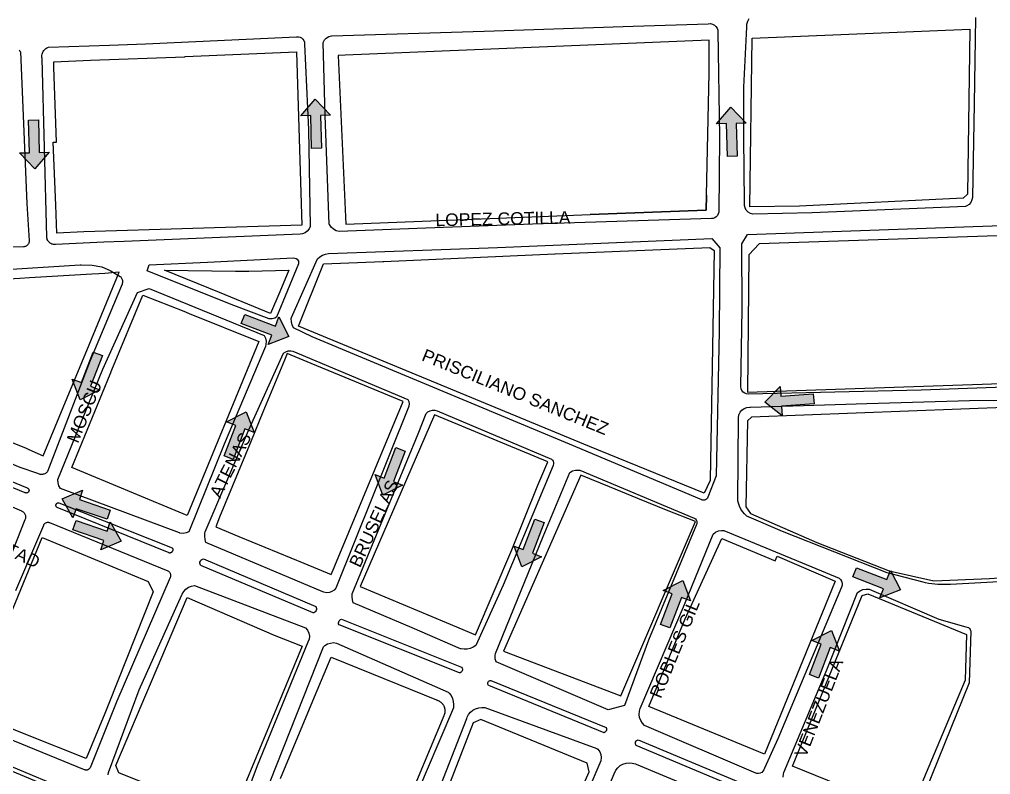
# Model space of a CAD drawing. Header units: metres. Extents: x 668617 to 675126, y 2286318 to 2293677.
# Drawn here: x 674039.1 to 674427, y 2291048.4 to 2291349.9 of the extents above; entities that cross this region are included whole.
import ezdxf

# ---------------------------------------------------------------- set-up
doc = ezdxf.new("R2010")
doc.units = ezdxf.units.M
doc.header["$MEASUREMENT"] = 0
for name, color, linetype in [('0_SENTIDO-VIAL', 30, 'Continuous'), ('DMTG-BANQUETA', 252, 'Continuous'), ('DMTG-CAMELLON', 252, 'Continuous'), ('DMTG-MANZANA', 253, 'Continuous'), ('DMTG-NOM-CALLES', 251, 'Continuous'), ('DMTG-TRAZA-BASE', 7, 'Continuous'), ('DMTG_SECCIONES_VIALES', 250, 'Continuous')]:
    doc.layers.add(name, color=color, linetype=linetype)
doc.styles.get("Standard").update_dxf_attribs({"font": 'arial.ttf'})

# ---------------------------------------------------------------- blocks, each defined once
blk = doc.blocks.new('traza_base_proyecto')
at = {"layer": '0_SENTIDO-VIAL'}
for points in [[(2599.01, -1352.87), (2598.65, -1339.81), (2594.73, -1339.91), (2600.43, -1333.22), (2606.49, -1339.59), (2602.57, -1339.7), (2602.93, -1352.76)], [(2765.06, -1356.06), (2764.7, -1342.99), (2760.78, -1343.1), (2766.48, -1336.41), (2772.54, -1342.78), (2768.62, -1342.88), (2768.98, -1355.95)], [(2489.85, -1341.44), (2490.21, -1354.5), (2494.13, -1354.4), (2488.43, -1361.09), (2482.37, -1354.72), (2486.29, -1354.61), (2485.93, -1341.55)], [(2572.33, -1419.15), (2584.53, -1423.84), (2585.94, -1420.18), (2589.92, -1428.02), (2581.71, -1431.16), (2583.12, -1427.5), (2570.92, -1422.81)], [(2515.43, -1435.62), (2510.73, -1447.82), (2514.39, -1449.23), (2506.56, -1453.21), (2503.41, -1445), (2507.07, -1446.41), (2511.77, -1434.21)], [(2799.68, -1454.84), (2786.64, -1455.75), (2786.92, -1459.66), (2779.99, -1454.25), (2786.1, -1447.93), (2786.37, -1451.84), (2799.41, -1450.93)], [(2564.03, -1475.67), (2568.72, -1463.47), (2565.06, -1462.06), (2572.9, -1458.07), (2576.04, -1466.29), (2572.38, -1464.88), (2567.69, -1477.07)], [(2636.34, -1473.7), (2631.65, -1485.9), (2635.31, -1487.31), (2627.47, -1491.29), (2624.33, -1483.08), (2627.99, -1484.49), (2632.68, -1472.29)], [(2517.32, -1500.97), (2504.96, -1496.72), (2503.68, -1500.43), (2499.42, -1492.74), (2507.51, -1489.3), (2506.23, -1493.01), (2518.59, -1497.26)], [(2691.89, -1502.29), (2687.2, -1514.49), (2690.86, -1515.9), (2683.02, -1519.88), (2679.88, -1511.67), (2683.54, -1513.08), (2688.23, -1500.88)], [(2504.95, -1501.43), (2517.31, -1505.68), (2518.59, -1501.97), (2522.86, -1509.66), (2514.76, -1513.1), (2516.04, -1509.39), (2503.68, -1505.14)], [(2816.6, -1520.31), (2828.8, -1525), (2830.2, -1521.34), (2834.19, -1529.18), (2825.98, -1532.32), (2827.39, -1528.66), (2815.19, -1523.97)], [(2738.38, -1542.94), (2743.07, -1530.74), (2739.41, -1529.33), (2747.25, -1525.35), (2750.39, -1533.56), (2746.73, -1532.15), (2742.04, -1544.35)], [(2797.84, -1562.94), (2802.53, -1550.75), (2798.87, -1549.34), (2806.71, -1545.35), (2809.85, -1553.56), (2806.19, -1552.16), (2801.5, -1564.35)]]:
    blk.add_hatch(color=256, dxfattribs=at).paths.add_polyline_path(points)
for points in [[(2599.01, -1352.87), (2598.65, -1339.81), (2594.73, -1339.91), (2600.43, -1333.22), (2606.49, -1339.59), (2602.57, -1339.7), (2602.93, -1352.76)], [(2765.06, -1356.06), (2764.7, -1342.99), (2760.78, -1343.1), (2766.48, -1336.41), (2772.54, -1342.78), (2768.62, -1342.88), (2768.98, -1355.95)], [(2489.85, -1341.44), (2490.21, -1354.5), (2494.13, -1354.4), (2488.43, -1361.09), (2482.37, -1354.72), (2486.29, -1354.61), (2485.93, -1341.55)], [(2572.33, -1419.15), (2584.53, -1423.84), (2585.94, -1420.18), (2589.92, -1428.02), (2581.71, -1431.16), (2583.12, -1427.5), (2570.92, -1422.81)], [(2515.43, -1435.62), (2510.73, -1447.82), (2514.39, -1449.23), (2506.56, -1453.21), (2503.41, -1445), (2507.07, -1446.41), (2511.77, -1434.21)], [(2799.68, -1454.84), (2786.64, -1455.75), (2786.92, -1459.66), (2779.99, -1454.25), (2786.1, -1447.93), (2786.37, -1451.84), (2799.41, -1450.93)], [(2564.03, -1475.67), (2568.72, -1463.47), (2565.06, -1462.06), (2572.9, -1458.07), (2576.04, -1466.29), (2572.38, -1464.88), (2567.69, -1477.07)], [(2636.34, -1473.7), (2631.65, -1485.9), (2635.31, -1487.31), (2627.47, -1491.29), (2624.33, -1483.08), (2627.99, -1484.49), (2632.68, -1472.29)], [(2517.32, -1500.97), (2504.96, -1496.72), (2503.68, -1500.43), (2499.42, -1492.74), (2507.51, -1489.3), (2506.23, -1493.01), (2518.59, -1497.26)], [(2691.89, -1502.29), (2687.2, -1514.49), (2690.86, -1515.9), (2683.02, -1519.88), (2679.88, -1511.67), (2683.54, -1513.08), (2688.23, -1500.88)], [(2504.95, -1501.43), (2517.31, -1505.68), (2518.59, -1501.97), (2522.86, -1509.66), (2514.76, -1513.1), (2516.04, -1509.39), (2503.68, -1505.14)], [(2816.6, -1520.31), (2828.8, -1525), (2830.2, -1521.34), (2834.19, -1529.18), (2825.98, -1532.32), (2827.39, -1528.66), (2815.19, -1523.97)], [(2738.38, -1542.94), (2743.07, -1530.74), (2739.41, -1529.33), (2747.25, -1525.35), (2750.39, -1533.56), (2746.73, -1532.15), (2742.04, -1544.35)], [(2797.84, -1562.94), (2802.53, -1550.75), (2798.87, -1549.34), (2806.71, -1545.35), (2809.85, -1553.56), (2806.19, -1552.16), (2801.5, -1564.35)]]:
    blk.add_lwpolyline(points, close=True, dxfattribs=at)
at = {"layer": 'DMTG-BANQUETA', "linetype": 'Continuous', "lineweight": 25}
for points in [[(2864.24, -1300.63, 0), (2863.61, -1335.13, 0), (2862.98, -1372.44, 0), (2862.76, -1373.48, 0), (2862.29, -1374.44, 0), (2861.6, -1375.25, 0), (2860.71, -1375.85, 0), (2860.26, -1376.02, 0), (2798.89, -1378.58, 0), (2775.27, -1379.19, 0), (2774.26, -1378.9, 0), (2773.36, -1378.35, 0), (2772.62, -1377.58, 0), (2772.12, -1376.65, 0), (2771.87, -1375.63, 0), (2771.89, -1374.58, 0), (2771.9, -1374.54, 0), (2771.65, -1348.65, 0), (2771.62, -1328.44, 0), (2772.8, -1304.46, 0), (2772.87, -1303.23, 0), (2773.2, -1302.06, 0), (2773.78, -1300.98, 0)], [(2482.12, -1313.54, 0), (2482.33, -1313.77, 0), (2482.51, -1314.02, 0), (2482.66, -1314.29, 0), (2482.67, -1314.3, 0), (2485.24, -1374.94, 0), (2486.12, -1389.76, 0), (2486.13, -1390.01, 0), (2486.11, -1390.26, 0), (2486.07, -1390.5, 0), (2485.99, -1390.74, 0), (2485.89, -1390.96, 0), (2485.77, -1391.18, 0), (2485.68, -1391.31, 0), (2485.51, -1391.5, 0), (2485.33, -1391.67, 0), (2485.13, -1391.82, 0), (2484.92, -1391.94, 0), (2484.69, -1392.04, 0), (2484.45, -1392.11, 0), (2484.21, -1392.16, 0), (2483.95, -1392.18, 0), (2483.94, -1392.18, 0), (2425.69, -1393.55, 0)], [(2466.4, -1401.9, 0), (2506.56, -1399.36, 0), (2506.98, -1399.35, 0), (2511.32, -1399.54, 0), (2515.15, -1400.12, 0), (2518.49, -1401.67, 0), (2522.57, -1403.98, 0), (2522.75, -1404.16, 0), (2522.94, -1404.4, 0), (2523.11, -1404.65, 0), (2523.25, -1404.93, 0), (2523.35, -1405.21, 0), (2523.37, -1405.28, 0), (2523.44, -1405.57, 0), (2523.47, -1405.88, 0), (2523.47, -1406.18, 0), (2523.43, -1406.48, 0), (2523.36, -1406.78, 0), (2523.26, -1407.06, 0), (2510.48, -1437.55, 0), (2493.48, -1481.86, 0), (2493.39, -1481.97, 0), (2493.18, -1482.22, 0), (2492.94, -1482.43, 0), (2492.68, -1482.62, 0), (2492.4, -1482.78, 0), (2492.1, -1482.9, 0), (2491.79, -1483, 0), (2491.53, -1483.05, 0), (2491.21, -1483.07, 0), (2490.88, -1483.06, 0), (2490.57, -1483.02, 0), (2490.25, -1482.93, 0), (2489.95, -1482.82, 0), (2489.67, -1482.67, 0), (2482.58, -1480.27, 0), (2443.45, -1463.91, 0)], [(2892.99, -1524.83, 0), (2854.2, -1527, 0), (2852.95, -1527.04, 0), (2851.7, -1527.04, 0), (2850.45, -1527.02, 0), (2849.2, -1526.96, 0), (2847.95, -1526.85, 0), (2846.71, -1526.71, 0), (2845.47, -1526.54, 0), (2844.24, -1526.31, 0), (2843.24, -1526.12, 0), (2828.9, -1522.27, 0), (2787.12, -1505.81, 0), (2772.87, -1499.65, 0), (2771.95, -1498.81, 0), (2771.13, -1497.87, 0), (2770.46, -1496.85, 0), (2769.9, -1495.73, 0), (2769.51, -1494.56, 0), (2769.3, -1493.56, 0), (2769.49, -1460.42, 0), (2769.69, -1459.29, 0), (2770.16, -1458.25, 0), (2770.89, -1457.37, 0), (2771.84, -1456.69, 0), (2772.91, -1456.29, 0), (2774.05, -1456.19, 0), (2774.26, -1456.21, 0), (2820.73, -1454.79, 0), (2861.82, -1453.5, 0), (2878.76, -1453.35, 0)], [(2441.25, -1479.69, 0), (2483.14, -1497.6, 0), (2483.3, -1497.68, 0), (2483.56, -1497.82, 0), (2483.8, -1497.99, 0), (2484.01, -1498.19, 0), (2484.21, -1498.41, 0), (2484.37, -1498.64, 0), (2484.51, -1498.9, 0), (2484.62, -1499.17, 0), (2484.63, -1499.19, 0), (2484.71, -1499.47, 0), (2484.75, -1499.76, 0), (2484.76, -1500.06, 0), (2484.74, -1500.35, 0), (2484.69, -1500.63, 0), (2484.61, -1500.91, 0), (2484.49, -1501.18, 0), (2473.01, -1529.95, 0)], [(2480.88, -1529.41, 0), (2492, -1503.27, 0), (2492.09, -1503.08, 0), (2492.19, -1502.91, 0), (2492.33, -1502.75, 0), (2492.47, -1502.6, 0), (2492.63, -1502.48, 0), (2492.81, -1502.37, 0), (2492.88, -1502.33, 0), (2493.07, -1502.25, 0), (2493.26, -1502.19, 0), (2493.47, -1502.16, 0), (2493.67, -1502.14, 0), (2493.87, -1502.15, 0), (2494.08, -1502.18, 0), (2494.27, -1502.24, 0), (2541.58, -1521.52, 0), (2541.78, -1521.64, 0), (2541.96, -1521.77, 0), (2542.13, -1521.93, 0), (2542.27, -1522.1, 0), (2542.4, -1522.29, 0), (2542.51, -1522.49, 0), (2542.55, -1522.59, 0), (2542.63, -1522.81, 0), (2542.67, -1523.03, 0), (2542.69, -1523.26, 0), (2542.69, -1523.49, 0), (2542.66, -1523.71, 0), (2542.6, -1523.94, 0), (2542.53, -1524.14, 0), (2521.22, -1573.55, 0), (2510.49, -1600.19, 0), (2510.38, -1600.36, 0), (2510.26, -1600.51, 0), (2510.12, -1600.65, 0), (2509.96, -1600.77, 0), (2509.79, -1600.88, 0), (2509.69, -1600.93, 0), (2509.5, -1601.01, 0), (2509.31, -1601.06, 0), (2509.11, -1601.09, 0), (2508.92, -1601.09, 0), (2508.72, -1601.08, 0), (2508.52, -1601.04, 0), (2508.34, -1600.99, 0), (2460.33, -1581.4, 0)], [(2517.74, -1602.94, 0), (2517.91, -1602.02, 0), (2530.12, -1569.04, 0), (2547.2, -1531.06, 0), (2547.29, -1530.83, 0), (2547.94, -1529.73, 0), (2548.79, -1528.81, 0), (2549.83, -1528.08, 0), (2551, -1527.6, 0), (2552.25, -1527.37, 0), (2596.54, -1544.27, 0), (2596.58, -1544.31, 0), (2597.37, -1545.25, 0), (2597.88, -1546.37, 0), (2598.1, -1547.6, 0), (2597.99, -1548.83, 0), (2597.55, -1549.98, 0), (2577.2, -1599.35, 0), (2568.32, -1623.21, 0)], [(2787.4, -1603.87, 0), (2787.48, -1602.6, 0), (2787.61, -1602.02, 0), (2804.87, -1561.06, 0), (2817.04, -1530.25, 0), (2818.08, -1529.52, 0), (2819.23, -1529.04, 0), (2820.47, -1528.79, 0), (2821.73, -1528.81, 0), (2821.77, -1528.81, 0), (2849.51, -1540.79, 0), (2860.36, -1543.88, 0), (2860.87, -1543.96, 0), (2861.35, -1544.17, 0), (2861.75, -1544.5, 0), (2862.05, -1544.92, 0), (2862.24, -1545.42, 0), (2862.28, -1545.62, 0), (2861.71, -1566.23, 0), (2841.94, -1615.02, 0)], [(2582.51, -1605.62, 0), (2603.76, -1551.81, 0), (2604.29, -1551.37, 0), (2605.36, -1550.73, 0), (2606.53, -1550.35, 0), (2607.76, -1550.21, 0), (2609, -1550.35, 0), (2653.6, -1569.92, 0), (2653.97, -1570.31, 0), (2654.71, -1571.35, 0), (2655.25, -1572.48, 0), (2655.59, -1573.71, 0), (2655.72, -1574.96, 0), (2655.62, -1576.21, 0), (2644.77, -1601.73, 0), (2625.72, -1646.62, 0)], [(2648.09, -1613.46, 0), (2660.94, -1580.44, 0), (2661.1, -1580.02, 0), (2661.7, -1578.92, 0), (2662.49, -1577.96, 0), (2663.45, -1577.17, 0), (2664.53, -1576.58, 0), (2665.73, -1576.19, 0), (2666.95, -1576.06, 0), (2668.21, -1576.13, 0), (2712.99, -1592.42, 0), (2713.34, -1592.75, 0), (2714.07, -1593.73, 0), (2714.52, -1594.87, 0), (2714.66, -1596.1, 0), (2714.5, -1597.33, 0), (2698.17, -1635.73, 0)], [(2710.13, -1625.75, 0), (2719.89, -1602.54, 0), (2720.54, -1601.13, 0), (2721.32, -1600.13, 0), (2722.26, -1599.29, 0), (2723.37, -1598.67, 0), (2724.59, -1598.29, 0), (2725.85, -1598.15, 0), (2727.11, -1598.27, 0), (2728.31, -1598.63, 0), (2728.59, -1598.75, 0), (2770.72, -1616.27, 0)]]:
    blk.add_polyline3d(points, dxfattribs=at)
for points in [[(2644.69, -1384.73, 0), (2610.05, -1386.04, 0), (2608.87, -1385.73, 0), (2607.77, -1385.15, 0), (2606.85, -1384.33, 0), (2606.15, -1383.31, 0), (2606.05, -1383.12, 0), (2604.4, -1339.69, 0), (2603.56, -1310.58, 0), (2604.11, -1309.6, 0), (2604.87, -1308.81, 0), (2605.83, -1308.23, 0), (2606.88, -1307.94, 0), (2607.14, -1307.9, 0), (2667.94, -1306.1, 0), (2727.4, -1304.02, 0), (2757.46, -1303.1, 0), (2758.3, -1303.06, 0), (2759.13, -1303.25, 0), (2759.88, -1303.63, 0), (2760.51, -1304.21, 0), (2760.98, -1304.92, 0), (2761.24, -1305.73, 0), (2761.27, -1306.21, 0), (2761.87, -1348.33, 0), (2761.61, -1378.31, 0), (2761.46, -1379.02, 0), (2761.13, -1379.67, 0), (2760.64, -1380.21, 0), (2760.04, -1380.6, 0), (2759.35, -1380.83, 0), (2758.76, -1380.88, 0), (2687.23, -1383.19, 0)], [(2496.64, -1391.27, 0), (2496.28, -1391.28, 0), (2495.92, -1391.25, 0), (2495.56, -1391.17, 0), (2495.22, -1391.06, 0), (2494.89, -1390.91, 0), (2494.58, -1390.72, 0), (2494.29, -1390.5, 0), (2494.28, -1390.49, 0), (2494.02, -1390.23, 0), (2493.79, -1389.95, 0), (2493.59, -1389.65, 0), (2493.43, -1389.32, 0), (2493.31, -1388.98, 0), (2493.22, -1388.63, 0), (2493.18, -1388.27, 0), (2493.17, -1388.26, 0), (2491.36, -1317, 0), (2491.28, -1316.58, 0), (2491.25, -1316.16, 0), (2491.27, -1315.73, 0), (2491.34, -1315.31, 0), (2491.45, -1314.9, 0), (2491.6, -1314.51, 0), (2491.76, -1314.21, 0), (2491.98, -1313.86, 0), (2492.26, -1313.53, 0), (2492.56, -1313.24, 0), (2492.9, -1312.98, 0), (2493.26, -1312.76, 0), (2493.65, -1312.58, 0), (2493.9, -1312.49, 0), (2518.26, -1311.73, 0), (2532.61, -1311.19, 0), (2593.01, -1308.4, 0), (2593.71, -1308.35, 0), (2594.38, -1308.48, 0), (2595, -1308.77, 0), (2595.52, -1309.23, 0), (2595.91, -1309.79, 0), (2596.14, -1310.44, 0), (2596.2, -1311.12, 0), (2596.19, -1311.25, 0), (2597.71, -1345.4, 0), (2598.41, -1384, 0), (2597.99, -1385.04, 0), (2597.29, -1385.92, 0), (2596.4, -1386.6, 0), (2595.37, -1387.02, 0), (2594.49, -1387.15, 0), (2524.14, -1390.04, 0), (2516.01, -1390.31, 0)], [(2842.42, -1449.37, 0), (2773.51, -1450.98, 0), (2772.74, -1450.9, 0), (2772, -1450.63, 0), (2771.37, -1450.17, 0), (2770.87, -1449.56, 0), (2770.57, -1448.85, 0), (2770.44, -1448.08, 0), (2770.44, -1448, 0), (2771.04, -1417.21, 0), (2770.89, -1390.98, 0), (2773.14, -1387.25, 0), (2874.59, -1383.62, 0), (2947.6, -1381.17, 0), (2994.13, -1379.94, 0), (2995.69, -1381.94, 0), (2995.15, -1423.38, 0), (2995.34, -1439.75, 0), (2990.67, -1444, 0), (2920.36, -1446.58, 0)], [(2755.94, -1493.33, 0), (2755.48, -1493.37, 0), (2755.01, -1493.27, 0), (2754.89, -1493.23, 0), (2701.97, -1470.98, 0), (2679.61, -1461.62, 0), (2599.28, -1428.06, 0), (2591.79, -1424.48, 0), (2591.24, -1423.35, 0), (2590.9, -1422.12, 0), (2590.87, -1420.85, 0), (2590.9, -1420.42, 0), (2601.36, -1397.02, 0), (2602.3, -1396.19, 0), (2603.39, -1395.54, 0), (2604.58, -1395.12, 0), (2605.75, -1394.9, 0), (2673.27, -1392.42, 0), (2758.83, -1388.85, 0), (2762.04, -1392.62, 0), (2761.84, -1425.85, 0), (2760.62, -1483.58, 0), (2757.28, -1492.15, 0), (2757.09, -1492.56, 0), (2756.77, -1492.92, 0), (2756.38, -1493.17, 0)], [(2583.21, -1420.96, 0), (2582.02, -1420.98, 0), (2566.86, -1415.15, 0), (2533.36, -1401.71, 0), (2534.13, -1399.35, 0), (2557.39, -1398.35, 0), (2591.7, -1396.6, 0), (2591.8, -1396.6, 0), (2592.29, -1396.65, 0), (2592.77, -1396.81, 0), (2593.19, -1397.1, 0), (2593.5, -1397.48, 0), (2593.72, -1397.94, 0), (2593.79, -1398.44, 0), (2593.75, -1398.94, 0), (2584.97, -1420.27, 0), (2584.33, -1420.62, 0)], [(2548.87, -1506.4, 0), (2547.64, -1506.58, 0), (2546.4, -1506.46, 0), (2546.19, -1506.42, 0), (2498.72, -1488.71, 0), (2498.05, -1487.63, 0), (2497.7, -1486.44, 0), (2497.65, -1485.19, 0), (2497.67, -1485.02, 0), (2515.61, -1441.06, 0), (2529.49, -1410.46, 0), (2534.07, -1408.77, 0), (2580.03, -1427.6, 0), (2580.58, -1428.69, 0), (2580.83, -1429.9, 0), (2580.77, -1431.12, 0), (2580.52, -1432.02, 0), (2564.12, -1471, 0), (2550.02, -1505.96, 0)], [(2606.09, -1530.21, 0), (2605, -1530.27, 0), (2603.9, -1530.08, 0), (2603.52, -1529.92, 0), (2556.79, -1510.19, 0), (2556.51, -1508.98, 0), (2556.37, -1507.75, 0), (2556.37, -1506.5, 0), (2556.42, -1505.94, 0), (2573.73, -1465.54, 0), (2587.75, -1434.63, 0), (2588.65, -1434.06, 0), (2589.67, -1433.73, 0), (2590.75, -1433.69, 0), (2591.45, -1433.81, 0), (2637.5, -1453.1, 0), (2637.85, -1453.96, 0), (2637.99, -1454.87, 0), (2637.87, -1455.79, 0), (2637.75, -1456.17, 0), (2608.73, -1528.4, 0), (2608.02, -1529.23, 0), (2607.12, -1529.85, 0)], [(2661.15, -1552.77, 0), (2659.91, -1552.83, 0), (2658.7, -1552.67, 0), (2658.53, -1552.62, 0), (2639.13, -1544.31, 0), (2615.66, -1534.37, 0), (2615.33, -1533.17, 0), (2615.14, -1531.94, 0), (2615.14, -1530.71, 0), (2615.14, -1530.69, 0), (2641.62, -1466.81, 0), (2644.79, -1458.77, 0), (2645.49, -1458.08, 0), (2646.34, -1457.6, 0), (2647.27, -1457.37, 0), (2648.25, -1457.37, 0), (2649.15, -1457.62, 0), (2694.82, -1476.98, 0), (2695.19, -1477.33, 0), (2695.47, -1477.77, 0), (2695.62, -1478.27, 0), (2695.62, -1478.79, 0), (2695.5, -1479.29, 0), (2695.44, -1479.48, 0), (2675.55, -1527.19, 0), (2664.54, -1551.35, 0), (2663.5, -1552.02, 0), (2662.37, -1552.5, 0)], [(2723.92, -1575.27, 0), (2717.46, -1577, 0), (2672.7, -1557.88, 0), (2672.35, -1556.67, 0), (2672.33, -1555.4, 0), (2672.5, -1554.5, 0), (2691.49, -1507.83, 0), (2702.1, -1482.33, 0), (2703.16, -1481.67, 0), (2704.39, -1481.33, 0), (2705.65, -1481.31, 0), (2706.1, -1481.37, 0), (2751.87, -1500.48, 0), (2752.3, -1500.79, 0), (2752.63, -1501.21, 0), (2752.85, -1501.71, 0), (2752.91, -1502.23, 0), (2752.85, -1502.75, 0), (2752.74, -1503.08, 0), (2733.51, -1549.17, 0)], [(2778.2, -1602.35, 0), (2777.53, -1602.5, 0), (2776.86, -1602.48, 0), (2776.47, -1602.37, 0), (2731.97, -1583.27, 0), (2731.12, -1582.35, 0), (2730.47, -1581.29, 0), (2730.04, -1580.12, 0), (2729.87, -1578.87, 0), (2729.95, -1577.62, 0), (2730.25, -1576.46, 0), (2747.99, -1534.92, 0), (2759.41, -1506.96, 0), (2760.38, -1506.15, 0), (2761.51, -1505.62, 0), (2762.75, -1505.4, 0), (2763.7, -1505.44, 0), (2798.87, -1520, 0), (2809.71, -1524.4, 0), (2810.27, -1524.98, 0), (2810.67, -1525.69, 0), (2810.88, -1526.48, 0), (2810.88, -1527.29, 0), (2810.67, -1528.06, 0), (2810.67, -1528.08, 0), (2785.28, -1588.67, 0), (2779.84, -1600.33, 0), (2779.64, -1600.98, 0), (2779.27, -1601.56, 0), (2778.78, -1602.02, 0)]]:
    blk.add_polyline3d(points, close=True, dxfattribs=at)
at = {"layer": 'DMTG-CAMELLON', "linetype": 'Continuous', "lineweight": 25}
for points in [[(2447.71, -1472.98, 0), (2485.4, -1488.43, 0), (2485.47, -1488.45, 0), (2485.57, -1488.5, 0), (2485.67, -1488.57, 0), (2485.76, -1488.64, 0), (2485.84, -1488.72, 0), (2485.92, -1488.81, 0), (2485.98, -1488.91, 0), (2486.03, -1489.02, 0), (2486.07, -1489.13, 0), (2486.1, -1489.24, 0), (2486.11, -1489.35, 0), (2486.11, -1489.47, 0), (2486.1, -1489.59, 0), (2486.07, -1489.7, 0), (2486.03, -1489.81, 0), (2485.98, -1489.92, 0), (2485.92, -1490.01, 0), (2485.85, -1490.11, 0), (2485.77, -1490.19, 0), (2485.68, -1490.26, 0), (2485.58, -1490.32, 0), (2485.47, -1490.38, 0), (2485.36, -1490.41, 0), (2485.25, -1490.44, 0), (2485.13, -1490.45, 0), (2485.02, -1490.46, 0), (2484.9, -1490.44, 0), (2484.79, -1490.42, 0), (2484.68, -1490.38, 0), (2484.57, -1490.33, 0), (2446.53, -1474.81, 0)], [(2467.03, -1594.65, 0), (2513.34, -1614, 0), (2562.02, -1634.06, 0), (2562.16, -1634.25, 0), (2562.26, -1634.44, 0), (2562.29, -1634.67, 0), (2562.27, -1634.9, 0), (2562.2, -1635.1, 0), (2562.07, -1635.29, 0), (2561.89, -1635.44, 0), (2561.7, -1635.52, 0), (2561.47, -1635.56, 0), (2561.4, -1635.56, 0), (2512.72, -1615.5, 0), (2498, -1609.39, 0), (2451.23, -1589.95, 0)]]:
    blk.add_polyline3d(points, dxfattribs=at)
for points in [[(2542.3, -1514.42, 0), (2542.15, -1514.42, 0), (2542.05, -1514.41, 0), (2497.41, -1496.26, 0), (2497.32, -1496.21, 0), (2497.22, -1496.14, 0), (2497.14, -1496.07, 0), (2497.07, -1495.99, 0), (2497, -1495.89, 0), (2496.94, -1495.8, 0), (2496.9, -1495.69, 0), (2496.87, -1495.59, 0), (2496.85, -1495.48, 0), (2496.85, -1495.37, 0), (2496.85, -1495.25, 0), (2496.87, -1495.14, 0), (2496.9, -1495.04, 0), (2496.94, -1494.93, 0), (2496.97, -1494.87, 0), (2497.03, -1494.78, 0), (2497.1, -1494.69, 0), (2497.18, -1494.61, 0), (2497.27, -1494.55, 0), (2497.36, -1494.49, 0), (2497.47, -1494.44, 0), (2497.57, -1494.4, 0), (2497.68, -1494.38, 0), (2497.79, -1494.37, 0), (2497.9, -1494.37, 0), (2498.02, -1494.38, 0), (2498.09, -1494.4, 0), (2543.3, -1512.31, 0), (2543.38, -1512.44, 0), (2543.45, -1512.57, 0), (2543.5, -1512.71, 0), (2543.53, -1512.86, 0), (2543.55, -1513, 0), (2543.55, -1513.15, 0), (2543.54, -1513.3, 0), (2543.51, -1513.45, 0), (2543.5, -1513.47, 0), (2543.45, -1513.61, 0), (2543.39, -1513.74, 0), (2543.31, -1513.87, 0), (2543.22, -1513.99, 0), (2543.11, -1514.09, 0), (2542.98, -1514.18, 0), (2542.87, -1514.26, 0), (2542.73, -1514.33, 0), (2542.59, -1514.37, 0), (2542.45, -1514.41, 0)], [(2599.87, -1538.27, 0), (2599.58, -1538.33, 0), (2554.76, -1519.38, 0), (2554.63, -1519.21, 0), (2554.47, -1518.85, 0), (2554.38, -1518.44, 0), (2554.41, -1518.04, 0), (2554.55, -1517.65, 0), (2554.78, -1517.31, 0), (2555.1, -1517.04, 0), (2555.47, -1516.85, 0), (2555.87, -1516.79, 0), (2600.69, -1535.73, 0), (2600.88, -1536.12, 0), (2600.98, -1536.54, 0), (2600.96, -1536.98, 0), (2600.83, -1537.4, 0), (2600.59, -1537.77, 0), (2600.26, -1538.06, 0)], [(2658.36, -1562.21, 0), (2658.01, -1562.31, 0), (2610, -1543.12, 0), (2609.95, -1543.06, 0), (2609.8, -1542.69, 0), (2609.75, -1542.29, 0), (2609.82, -1541.9, 0), (2609.98, -1541.54, 0), (2610.23, -1541.23, 0), (2610.53, -1541, 0), (2610.9, -1540.85, 0), (2658.92, -1560.04, 0), (2659.12, -1560.35, 0), (2659.22, -1560.71, 0), (2659.22, -1561.08, 0), (2659.12, -1561.44, 0), (2658.95, -1561.75, 0), (2658.7, -1562.02, 0)], [(2716.02, -1586.08, 0), (2715.8, -1586.17, 0), (2669.75, -1567.37, 0), (2669.71, -1567.33, 0), (2669.51, -1567.08, 0), (2669.4, -1566.79, 0), (2669.37, -1566.48, 0), (2669.41, -1566.17, 0), (2669.53, -1565.9, 0), (2669.74, -1565.65, 0), (2669.99, -1565.46, 0), (2670.26, -1565.35, 0), (2670.58, -1565.31, 0), (2716.63, -1584.13, 0), (2716.76, -1584.48, 0), (2716.8, -1584.87, 0), (2716.74, -1585.23, 0), (2716.58, -1585.58, 0), (2716.34, -1585.87, 0)], [(2773.03, -1609.67, 0), (2772.74, -1609.71, 0), (2728.58, -1591.23, 0), (2728.45, -1591, 0), (2728.34, -1590.65, 0), (2728.33, -1590.29, 0), (2728.4, -1589.92, 0), (2728.59, -1589.6, 0), (2728.84, -1589.33, 0), (2729.14, -1589.15, 0), (2729.49, -1589.04, 0), (2773.65, -1607.5, 0), (2773.86, -1607.77, 0), (2773.98, -1608.1, 0), (2774.01, -1608.42, 0), (2773.97, -1608.77, 0), (2773.84, -1609.08, 0), (2773.62, -1609.33, 0), (2773.35, -1609.54, 0)]]:
    blk.add_polyline3d(points, close=True, dxfattribs=at)
at = {"layer": 'DMTG-MANZANA', "color": 8, "linetype": 'Continuous', "lineweight": 25}
for p, q in [((2775.03, -1308.94), (2861.99, -1305.34)), ((2759.02, -1440.06), (2758.23, -1485.25))]:
    blk.add_line(p, q, dxfattribs=at)
at = {"layer": 'DMTG-MANZANA', "linetype": 'Continuous', "lineweight": 25}
for points in [[(2775.03, -1308.94, 0), (2861.99, -1305.34, 0), (2861.05, -1371.22, 0), (2859.22, -1372.81, 0), (2793.91, -1375.92, 0), (2774.04, -1376.22, 0)], [(2775.03, -1308.94, 0), (2861.99, -1305.34, 0), (2861.05, -1371.22, 0), (2859.22, -1372.81, 0), (2793.91, -1375.92, 0), (2774.04, -1376.22, 0)], [(2612.37, -1315.69, 0), (2609.56, -1315.81, 0), (2612.73, -1383.07, 0), (2663.49, -1381.15, 0), (2710.22, -1379.33, 0), (2756.65, -1377.53, 0), (2756.77, -1371.59, 0), (2757.75, -1322.84, 0), (2757.82, -1309.66, 0)], [(2612.37, -1315.69, 0), (2609.56, -1315.81, 0), (2612.73, -1383.07, 0), (2663.49, -1381.15, 0), (2710.22, -1379.33, 0), (2756.65, -1377.53, 0), (2756.77, -1371.59, 0), (2757.75, -1322.84, 0), (2757.82, -1309.66, 0)], [(2548.46, -1316.26, 0), (2592.95, -1314.28, 0), (2595.14, -1383.53, 0), (2507.99, -1386.21, 0), (2497.21, -1386.74, 0), (2496.81, -1375.56, 0), (2495.81, -1350.4, 0), (2497.15, -1350.33, 0), (2496.09, -1320.47, 0), (2496.01, -1318.29, 0), (2510.61, -1317.69, 0), (2548.36, -1316.27, 0)], [(2548.46, -1316.26, 0), (2592.95, -1314.28, 0), (2595.14, -1383.53, 0), (2507.99, -1386.21, 0), (2497.21, -1386.74, 0), (2496.81, -1375.56, 0), (2495.81, -1350.4, 0), (2497.15, -1350.33, 0), (2496.09, -1320.47, 0), (2496.01, -1318.29, 0), (2510.61, -1317.69, 0), (2548.36, -1316.27, 0)], [(2866.91, -1447, 0), (2989.76, -1442.64, 0), (2993.22, -1438.97, 0), (2993.28, -1385.35, 0), (2993.26, -1384.91, 0), (2993.16, -1384.48, 0), (2992.97, -1384.09, 0), (2992.71, -1383.74, 0), (2992.37, -1383.45, 0), (2991.99, -1383.23, 0), (2991.57, -1383.1, 0), (2991.14, -1383.06, 0), (2944.43, -1385.23, 0), (2944.32, -1412.33, 0), (2940.48, -1412.25, 0), (2941.25, -1385.02, 0), (2876.85, -1387.6, 0), (2777.76, -1390.96, 0), (2773.61, -1395.32, 0), (2773.09, -1450.22, 0)], [(2866.91, -1447, 0), (2989.76, -1442.64, 0), (2993.22, -1438.97, 0), (2993.28, -1385.35, 0), (2993.26, -1384.91, 0), (2993.16, -1384.48, 0), (2992.97, -1384.09, 0), (2992.71, -1383.74, 0), (2992.37, -1383.45, 0), (2991.99, -1383.23, 0), (2991.57, -1383.1, 0), (2991.14, -1383.06, 0), (2944.43, -1385.23, 0), (2944.32, -1412.33, 0), (2940.48, -1412.25, 0), (2941.25, -1385.02, 0), (2876.85, -1387.6, 0), (2777.76, -1390.96, 0), (2773.61, -1395.32, 0), (2773.09, -1450.22, 0)], [(2696.33, -1394.92, 0), (2758.05, -1392.5, 0), (2759.83, -1393.65, 0), (2759.02, -1440.06, 0), (2758.23, -1485.25, 0), (2758.22, -1485.48, 0), (2755.79, -1490.56, 0), (2709.98, -1471.88, 0), (2593.77, -1423.8, 0), (2603.79, -1399.02, 0), (2627.49, -1398.01, 0), (2627.83, -1397.99, 0), (2696.2, -1394.93, 0)], [(2696.33, -1394.92, 0), (2758.05, -1392.5, 0), (2759.83, -1393.65, 0), (2759.02, -1440.06, 0), (2758.23, -1485.25, 0), (2758.22, -1485.48, 0), (2755.79, -1490.56, 0), (2709.98, -1471.88, 0), (2593.77, -1423.8, 0), (2603.79, -1399.02, 0), (2627.49, -1398.01, 0), (2627.83, -1397.99, 0), (2696.2, -1394.93, 0)], [(2486.27, -1404.62, 0), (2482.43, -1404.86, 0), (2466.87, -1405.73, 0), (2461.93, -1418.42, 0), (2461.82, -1418.69, 0), (2445.78, -1456.61, 0), (2469.32, -1466.2, 0), (2478.11, -1469.78, 0), (2485.01, -1472.59, 0), (2486.09, -1473.05, 0), (2491.83, -1475.57, 0), (2501.4, -1452.5, 0), (2510.12, -1431.35, 0), (2522.12, -1402.25, 0), (2516.41, -1402.83, 0), (2513.97, -1402.94, 0), (2511.23, -1403.09, 0)], [(2486.27, -1404.62, 0), (2482.43, -1404.86, 0), (2466.87, -1405.73, 0), (2461.93, -1418.42, 0), (2461.82, -1418.69, 0), (2445.78, -1456.61, 0), (2469.32, -1466.2, 0), (2478.11, -1469.78, 0), (2485.01, -1472.59, 0), (2486.09, -1473.05, 0), (2491.83, -1475.57, 0), (2501.4, -1452.5, 0), (2510.12, -1431.35, 0), (2522.12, -1402.25, 0), (2516.41, -1402.83, 0), (2513.97, -1402.94, 0), (2511.23, -1403.09, 0)], [(2586.25, -1410.16, 0), (2582.62, -1418.77, 0), (2562.15, -1410.37, 0), (2540.17, -1401.49, 0), (2568.61, -1401.92, 0), (2573.71, -1401.86, 0), (2573.92, -1401.85, 0), (2589.93, -1401.44, 0)], [(2586.25, -1410.16, 0), (2582.62, -1418.77, 0), (2562.15, -1410.37, 0), (2540.17, -1401.49, 0), (2568.61, -1401.92, 0), (2573.71, -1401.86, 0), (2573.92, -1401.85, 0), (2589.93, -1401.44, 0)], [(2518.5, -1443.04, 0), (2519.24, -1441.33, 0), (2531.63, -1411.42, 0), (2547.95, -1417.91, 0), (2550.14, -1418.79, 0), (2577.94, -1429.99, 0), (2549.28, -1499.44, 0), (2503.17, -1480.27, 0)], [(2518.5, -1443.04, 0), (2519.24, -1441.33, 0), (2531.63, -1411.42, 0), (2547.95, -1417.91, 0), (2550.14, -1418.79, 0), (2577.94, -1429.99, 0), (2549.28, -1499.44, 0), (2503.17, -1480.27, 0)], [(2574.82, -1469.6, 0), (2562.23, -1500.13, 0), (2560.73, -1503.98, 0), (2569.96, -1507.78, 0), (2595.92, -1518.47, 0), (2606.86, -1523, 0), (2608.01, -1520.24, 0), (2608.32, -1519.5, 0), (2635.63, -1453.99, 0), (2610.09, -1443.41, 0), (2598.84, -1438.75, 0), (2589.18, -1434.75, 0), (2588.12, -1437.48, 0), (2584.15, -1447, 0), (2579.55, -1458.15, 0)], [(2574.82, -1469.6, 0), (2562.23, -1500.13, 0), (2560.73, -1503.98, 0), (2569.96, -1507.78, 0), (2595.92, -1518.47, 0), (2606.86, -1523, 0), (2608.01, -1520.24, 0), (2608.32, -1519.5, 0), (2635.63, -1453.99, 0), (2610.09, -1443.41, 0), (2598.84, -1438.75, 0), (2589.18, -1434.75, 0), (2588.12, -1437.48, 0), (2584.15, -1447, 0), (2579.55, -1458.15, 0)], [(2772.45, -1495.92, 0), (2774.36, -1498.68, 0), (2800.8, -1510.17, 0), (2829.73, -1521.54, 0), (2847.6, -1525.5, 0), (2869.73, -1524.56, 0), (2890.29, -1523.25, 0), (2892.73, -1519.96, 0), (2879.27, -1456.2, 0), (2774.7, -1460.14, 0), (2773.07, -1461.62, 0)], [(2772.45, -1495.92, 0), (2774.36, -1498.68, 0), (2800.8, -1510.17, 0), (2829.73, -1521.54, 0), (2847.6, -1525.5, 0), (2869.73, -1524.56, 0), (2890.29, -1523.25, 0), (2892.73, -1519.96, 0), (2879.27, -1456.2, 0), (2774.7, -1460.14, 0), (2773.07, -1461.62, 0)], [(2618.43, -1527.84, 0), (2652.76, -1542.17, 0), (2664.52, -1547.06, 0), (2679.02, -1513.17, 0), (2689.4, -1487.28, 0), (2693.4, -1478.02, 0), (2648.14, -1459.26, 0)], [(2618.43, -1527.84, 0), (2652.76, -1542.17, 0), (2664.52, -1547.06, 0), (2679.02, -1513.17, 0), (2689.4, -1487.28, 0), (2693.4, -1478.02, 0), (2648.14, -1459.26, 0)], [(2752.3, -1501.8, 0), (2740.81, -1497.29, 0), (2729.35, -1492.7, 0), (2717.93, -1488.04, 0), (2706.53, -1483.31, 0), (2675.64, -1553.56, 0), (2722.46, -1571.46, 0)], [(2752.3, -1501.8, 0), (2740.81, -1497.29, 0), (2729.35, -1492.7, 0), (2717.93, -1488.04, 0), (2706.53, -1483.31, 0), (2675.64, -1553.56, 0), (2722.46, -1571.46, 0)], [(2484.85, -1586.81, 0), (2462.64, -1577.92, 0), (2491.38, -1508.21, 0), (2533.77, -1525.77, 0), (2535.67, -1529.94, 0), (2518.04, -1574.53, 0), (2516.37, -1578.55, 0), (2508.92, -1596.44, 0)], [(2484.85, -1586.81, 0), (2462.64, -1577.92, 0), (2491.38, -1508.21, 0), (2533.77, -1525.77, 0), (2535.67, -1529.94, 0), (2518.04, -1574.53, 0), (2516.37, -1578.55, 0), (2508.92, -1596.44, 0)], [(2733.71, -1575.76, 0), (2748.21, -1540.66, 0), (2762.83, -1508.58, 0), (2784.19, -1517.48, 0), (2785.01, -1515.72, 0), (2808.11, -1525.68, 0), (2779.84, -1594.74, 0)], [(2733.71, -1575.76, 0), (2748.21, -1540.66, 0), (2762.83, -1508.58, 0), (2784.19, -1517.48, 0), (2785.01, -1515.72, 0), (2808.11, -1525.68, 0), (2779.84, -1594.74, 0)], [(2584.04, -1547.17, 0), (2595.27, -1551.55, 0), (2587.23, -1570.92, 0), (2571.67, -1608.41, 0), (2566.35, -1619.94, 0), (2562.41, -1618.37, 0), (2521.93, -1602.24, 0), (2520.84, -1599.29, 0), (2549.27, -1532.24, 0)], [(2584.04, -1547.17, 0), (2595.27, -1551.55, 0), (2587.23, -1570.92, 0), (2571.67, -1608.41, 0), (2566.35, -1619.94, 0), (2562.41, -1618.37, 0), (2521.93, -1602.24, 0), (2520.84, -1599.29, 0), (2549.27, -1532.24, 0)], [(2818.96, -1531.4, 0), (2821.13, -1530.74, 0), (2860.66, -1546.89, 0), (2860, -1565.21, 0), (2838.43, -1616.47, 0), (2833.43, -1616.67, 0), (2791.03, -1599.51, 0)], [(2818.96, -1531.4, 0), (2821.13, -1530.74, 0), (2860.66, -1546.89, 0), (2860, -1565.21, 0), (2838.43, -1616.47, 0), (2833.43, -1616.67, 0), (2791.03, -1599.51, 0)], [(2680.75, -1667.71, 0), (2709.91, -1601.79, 0), (2709.02, -1598.27, 0), (2666.62, -1580.92, 0), (2663.55, -1582.26, 0), (2637.26, -1649.83, 0)], [(2680.75, -1667.71, 0), (2709.91, -1601.79, 0), (2709.02, -1598.27, 0), (2666.62, -1580.92, 0), (2663.55, -1582.26, 0), (2637.26, -1649.83, 0)]]:
    blk.add_polyline3d(points, close=True, dxfattribs=at)
for points in [[(2756.77, -1371.59, 0), (2756.65, -1377.53, 0), (2710.22, -1379.33, 0)], [(2627.49, -1398.01, 0), (2627.83, -1397.99, 0), (2696.2, -1394.93, 0), (2696.33, -1394.92, 0)], [(2461.93, -1418.42, 0), (2461.82, -1418.69, 0), (2445.78, -1456.61, 0), (2469.32, -1466.2, 0), (2478.11, -1469.78, 0), (2485.01, -1472.59, 0), (2486.09, -1473.05, 0), (2491.83, -1475.57, 0), (2501.4, -1452.5, 0), (2510.12, -1431.35, 0), (2522.12, -1402.25, 0), (2516.41, -1402.83, 0), (2513.97, -1402.94, 0), (2511.23, -1403.09, 0), (2486.27, -1404.62, 0)], [(2562.14, -1410.36, 0), (2540.17, -1401.49, 0), (2568.61, -1401.92, 0), (2573.71, -1401.86, 0), (2573.92, -1401.85, 0), (2589.93, -1401.44, 0), (2586.25, -1410.16, 0)], [(2518.5, -1443.04, 0), (2519.24, -1441.33, 0), (2531.63, -1411.42, 0), (2547.95, -1417.91, 0), (2550.14, -1418.79, 0)], [(2610.09, -1443.41, 0), (2598.84, -1438.75, 0), (2589.18, -1434.75, 0), (2588.12, -1437.48, 0), (2584.15, -1447, 0), (2579.55, -1458.15, 0), (2574.82, -1469.6, 0), (2562.23, -1500.13, 0), (2560.73, -1503.98, 0), (2569.96, -1507.78, 0), (2595.92, -1518.47, 0), (2606.86, -1523, 0), (2608.01, -1520.24, 0), (2608.32, -1519.5, 0)], [(2586.52, -1604.39, 0), (2600.14, -1571.8, 0), (2606.79, -1556.04, 0), (2612.34, -1558.29, 0), (2648.89, -1573.1, 0), (2649.07, -1573.15, 0), (2649.25, -1573.21, 0), (2649.43, -1573.28, 0), (2649.6, -1573.36, 0), (2649.77, -1573.44, 0), (2649.94, -1573.53, 0), (2650.1, -1573.62, 0), (2650.26, -1573.72, 0), (2650.41, -1573.83, 0), (2650.56, -1573.95, 0), (2650.71, -1574.07, 0), (2650.85, -1574.2, 0), (2650.98, -1574.33, 0), (2651.11, -1574.47, 0), (2651.23, -1574.61, 0), (2651.35, -1574.76, 0), (2651.46, -1574.92, 0), (2651.56, -1575.07, 0), (2651.66, -1575.23, 0), (2651.75, -1575.4, 0), (2651.83, -1575.57, 0), (2651.91, -1575.74, 0), (2651.97, -1575.92, 0), (2652.03, -1576.1, 0), (2652.09, -1576.28, 0), (2652.13, -1576.46, 0), (2652.17, -1576.65, 0), (2652.2, -1576.83, 0), (2652.22, -1577.02, 0), (2652.24, -1577.21, 0), (2652.24, -1577.4, 0), (2652.24, -1577.59, 0), (2652.23, -1577.78, 0), (2652.21, -1577.96, 0), (2652.19, -1578.15, 0), (2652.15, -1578.34, 0), (2652.11, -1578.52, 0), (2652.06, -1578.71, 0), (2652.01, -1578.88, 0), (2651.94, -1579.06, 0), (2651.87, -1579.24, 0), (2651.79, -1579.41, 0), (2624.51, -1644.58, 0)], [(2586.52, -1604.39, 0), (2600.14, -1571.8, 0), (2606.79, -1556.04, 0), (2612.34, -1558.29, 0), (2648.89, -1573.1, 0), (2649.07, -1573.15, 0), (2649.25, -1573.21, 0), (2649.43, -1573.28, 0), (2649.6, -1573.36, 0), (2649.77, -1573.44, 0), (2649.94, -1573.53, 0), (2650.1, -1573.62, 0), (2650.26, -1573.72, 0), (2650.41, -1573.83, 0), (2650.56, -1573.95, 0), (2650.71, -1574.07, 0), (2650.85, -1574.2, 0), (2650.98, -1574.33, 0), (2651.11, -1574.47, 0), (2651.23, -1574.61, 0), (2651.35, -1574.76, 0), (2651.46, -1574.92, 0), (2651.56, -1575.07, 0), (2651.66, -1575.23, 0), (2651.75, -1575.4, 0), (2651.83, -1575.57, 0), (2651.91, -1575.74, 0), (2651.97, -1575.92, 0), (2652.03, -1576.1, 0), (2652.09, -1576.28, 0), (2652.13, -1576.46, 0), (2652.17, -1576.65, 0), (2652.2, -1576.83, 0), (2652.22, -1577.02, 0), (2652.24, -1577.21, 0), (2652.24, -1577.4, 0), (2652.24, -1577.59, 0), (2652.23, -1577.78, 0), (2652.21, -1577.96, 0), (2652.19, -1578.15, 0), (2652.15, -1578.34, 0), (2652.11, -1578.52, 0), (2652.06, -1578.71, 0), (2652.01, -1578.88, 0), (2651.94, -1579.06, 0), (2651.87, -1579.24, 0), (2651.79, -1579.41, 0), (2624.51, -1644.58, 0)], [(2586.52, -1604.39, 0), (2600.14, -1571.8, 0), (2606.79, -1556.04, 0), (2612.34, -1558.29, 0), (2648.89, -1573.1, 0)], [(2516.37, -1578.55, 0), (2508.92, -1596.44, 0), (2484.85, -1586.81, 0)]]:
    blk.add_polyline3d(points, dxfattribs=at)
at = {"layer": 'DMTG-NOM-CALLES'}
for s, rotation, p in [('LOPEZ COTILLA', 1.1383, (2648.49, -1383.97)), ('PRISCILIANO SANCHEZ', 337.7983, (2642.6, -1437.39)), ('MOSCU', 67.9483, (2505.66, -1470.91)), ('ATENAS', 63.0083, (2562.46, -1492.89)), ('BRUSELAS', 65.2183, (2618.31, -1520.6)), ('LIBERTAD', 335.5383, (2457.94, -1506.48)), ('ROBLES GIL', 67.7383, (2738.46, -1572.82)), ('VENEZUELA', 68.5983, (2796.34, -1596.44))]:
    blk.add_text(s, height=5, rotation=rotation, dxfattribs=at).set_placement(p)

msp = doc.modelspace()

# ---------------------------------------------------------------- linework, layer by layer
at = {"layer": 'DMTG_SECCIONES_VIALES', "color": 6}
msp.add_circle((673067.74788, 2291619.20218), 2058.07959, dxfattribs=at)

# ---------------------------------------------------------------- block references
at = {"layer": 'DMTG-TRAZA-BASE'}
msp.add_blockref('traza_base_proyecto', (671556.78644, 2292651.27973), dxfattribs=at)

doc.saveas('drawing.dxf')
